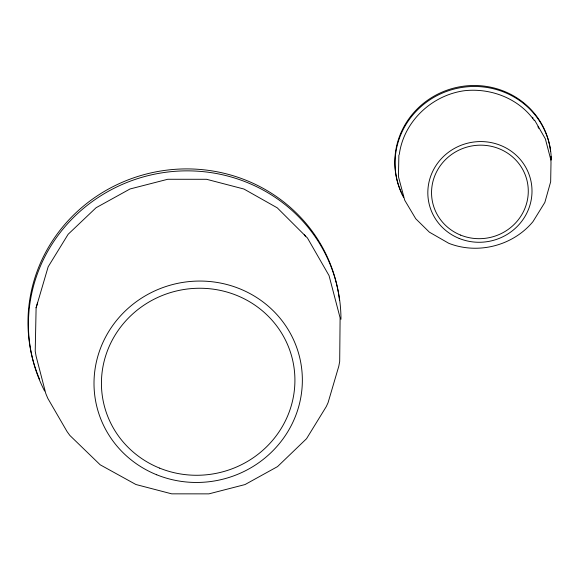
<?xml version="1.0" encoding="UTF-8"?>
<svg xmlns="http://www.w3.org/2000/svg" width="580" height="580" viewBox="0 0 580 580"><rect width="100%" height="100%" fill="white"/><g stroke="black" fill="none" stroke-linecap="round" stroke-linejoin="round"><path stroke-width="0.87" d="M399.533 154.367L399.562 152.576C404.825 120.35 432.586 94.924 464.689 90.683C491.035 87.848 518.933 98.585 534.303 120.568M36.112 307.784L35.22 351.212L36.12 356.301L45.813 393.595L47.785 398.322L67.062 431.571L69.839 435.421L100.188 464.805L135.916 484.51L171.694 493.841L208.901 493.863L245.006 484.568L277.537 466.603L306.537 438.705L326.257 406.616L328.041 402.759L338.807 366.19L339.692 361.398L340.105 317.847L329.041 275.587L307.429 237.952L277.247 207.829L243.926 189.029L206.574 179.292L167.729 179.271L130.036 188.971L96.07 207.734L68.143 234.276L48.162 266.786L36.112 307.784L37.483 303.064M398.88 154.94L398.438 176.653L404.717 200.209L415.744 218.754L429.36 232.152L448.782 243.303C477.956 254.765 512.974 245.804 532.969 221.632L544.845 202.427L550.666 181.75L551 162.559L550.877 159.971L545.345 138.838L534.542 120.024M537.899 126.766L538.791 128.318M304.261 234.4L305.609 236.72M532.737 117.269L532.955 118.247M44.602 391.036A156.542 150.778 -12.7 0 1 149.031 175.414A156.542 150.778 -12.7 0 1 340.967 319.29M39.585 379.334A156.542 150.778 -12.7 0 1 145.435 174.261A156.542 150.778 -12.7 0 1 339.503 300.324M403.549 197.367A78.271 75.393 -12.7 0 1 454.205 89.037A78.271 75.393 -12.7 0 1 551.29 159.333M551.014 156.556A78.271 75.393 -12.7 0 1 551.087 160.167M402.904 195.583A78.271 75.393 -12.7 0 1 402.099 193.974M401.338 192.35A78.271 75.393 -12.7 0 1 400.62 190.719M400.272 189.892A78.271 75.393 -12.7 0 1 453.988 88.058A78.271 75.393 -12.7 0 1 550.579 151.213M156.716 474.781A104.364 100.521 -12.7 0 0 301.68 368.67A104.364 100.521 -12.7 0 0 136.141 301.832A104.364 100.521 -12.7 0 0 156.716 474.781M159.674 468.14A96.911 93.337 -12.7 0 0 294.285 369.605A96.911 93.337 -12.7 0 0 140.57 307.538A96.911 93.337 -12.7 0 0 159.674 468.14M459.186 238.438A52.178 50.257 -12.7 0 0 531.664 185.382A52.178 50.257 -12.7 0 0 448.898 151.96A52.178 50.257 -12.7 0 0 459.186 238.438M460.665 235.118A48.452 46.668 -12.7 0 0 527.967 185.846A48.452 46.668 -12.7 0 0 451.11 154.816A48.452 46.668 -12.7 0 0 460.665 235.118"/></g></svg>
